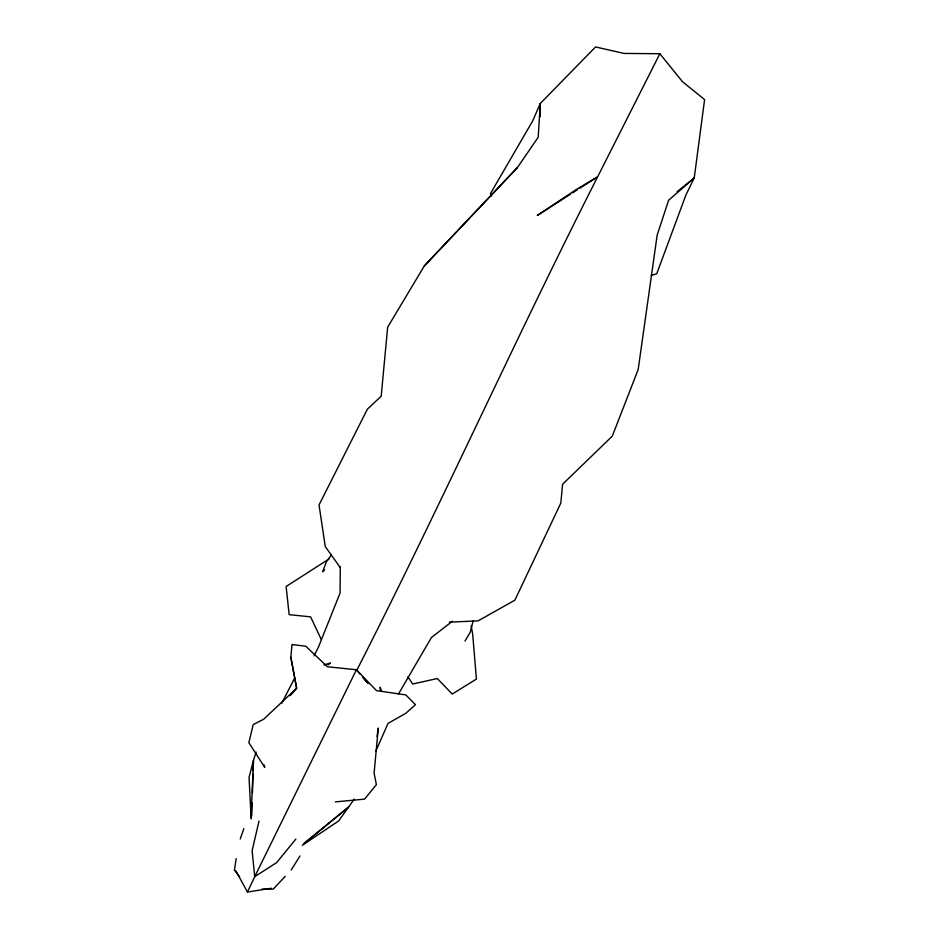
<?xml version="1.0" encoding="UTF-8"?>
<svg xmlns="http://www.w3.org/2000/svg" width="939" height="939" viewBox="0 0 939 939"><rect width="100%" height="100%" fill="white"/><g stroke="black" fill="none" stroke-linecap="round" stroke-linejoin="round"><path stroke-width="1.41" d="M540.195 116.729L540.242 103.536L595.561 46.95L624.001 53.429L659.871 53.734L682.453 81.658L704.59 99.593L694.238 177.964L685.951 194.913L656.701 273.801L651.22 275.362M340.282 566.628L340.071 593.049L318.509 646.948L314.06 655.856M251.722 815.968L252.133 802.822M252.45 792.598L253.049 773.607M253.143 770.684L253.46 760.461L256.077 752.057M251.065 817.623L253.46 760.461L249.046 777.281L251.159 818.984M290.151 695.717L296.63 688.252L290.855 657.265L292.006 644.553L305.774 646.22L327.441 666.76L356.421 669.777L376.504 690.646L405.765 694.907L415.484 704.673L405.859 713.264L387.971 723.429L375.94 750.977M377.02 736.528L378.3 728.042L374.098 773.126L376.375 784.64L364.578 799.124L335.364 801.883M236.182 858.586L234.41 870.101L239.621 876.838M259.011 821.085L252.122 850.664L254.727 876.662L247.45 892.05L271.324 888.247M473.162 620.843L470.263 632.205L464.969 641.067M240.22 839.008L243.87 828.609M360.142 674.132L356.421 669.777L254.727 876.662L276.629 862.624L295.867 839.079M398.582 693.851L431.435 637.511L452.469 621.195M281.641 703.428L294.693 677.993M659.871 53.734L599.293 173.539C515.757 337.758 440.473 506.18 356.75 670.329L356.421 669.777M491.649 196.04L490.581 193.411L532.718 120.838L540.242 103.536L538.211 137.223L517.436 167.518L424.322 265.913L387.654 327.206L381.187 396.223L367.384 409.158L319.037 504.959L325.27 546.592L340.294 567.602M291.219 869.995L299.964 855.981M354.308 799.007L338.603 820.968L302.276 845.335M331.267 555.019L326.232 562.144L322.652 571.828L324.624 569.809M285.245 876.357L273.272 889.08L261.934 889.127M424.322 265.913L517.436 167.518M304.166 843.539L348.733 806.93L304.213 843.234M677.089 191.72L694.238 177.964L668.603 200.265L657.171 235.114L638.168 369.532L612.287 436.142L562.59 484.266L560.818 503.069L514.901 600.162L478.045 620.89L449.312 622.146M328.169 664.765L330.481 663.004L323.838 664.953M570.184 194.396L537.284 215.477L575.724 189.878L596.993 177.213L579.938 188.14M572.626 192.835L577.497 189.713M328.979 558.987L286.113 586.488L289.153 614.658L310.598 616.864L321.326 639.541M363.393 678.064L368.147 683.604M362.935 677.395L366.656 681.761M407.937 676.866L412.714 684.038L437.269 678.521L452.234 694.038L476.413 679.097L472.657 633.931L471.155 625.609M235.912 870.958L247.45 892.05M381.551 691.221L380.166 687.207L380.236 690.13M263.965 764.71L264.786 767.456L248.847 742.69L253.201 724.591L263.624 719.274L296.63 688.252L290.855 657.265"/></g></svg>
